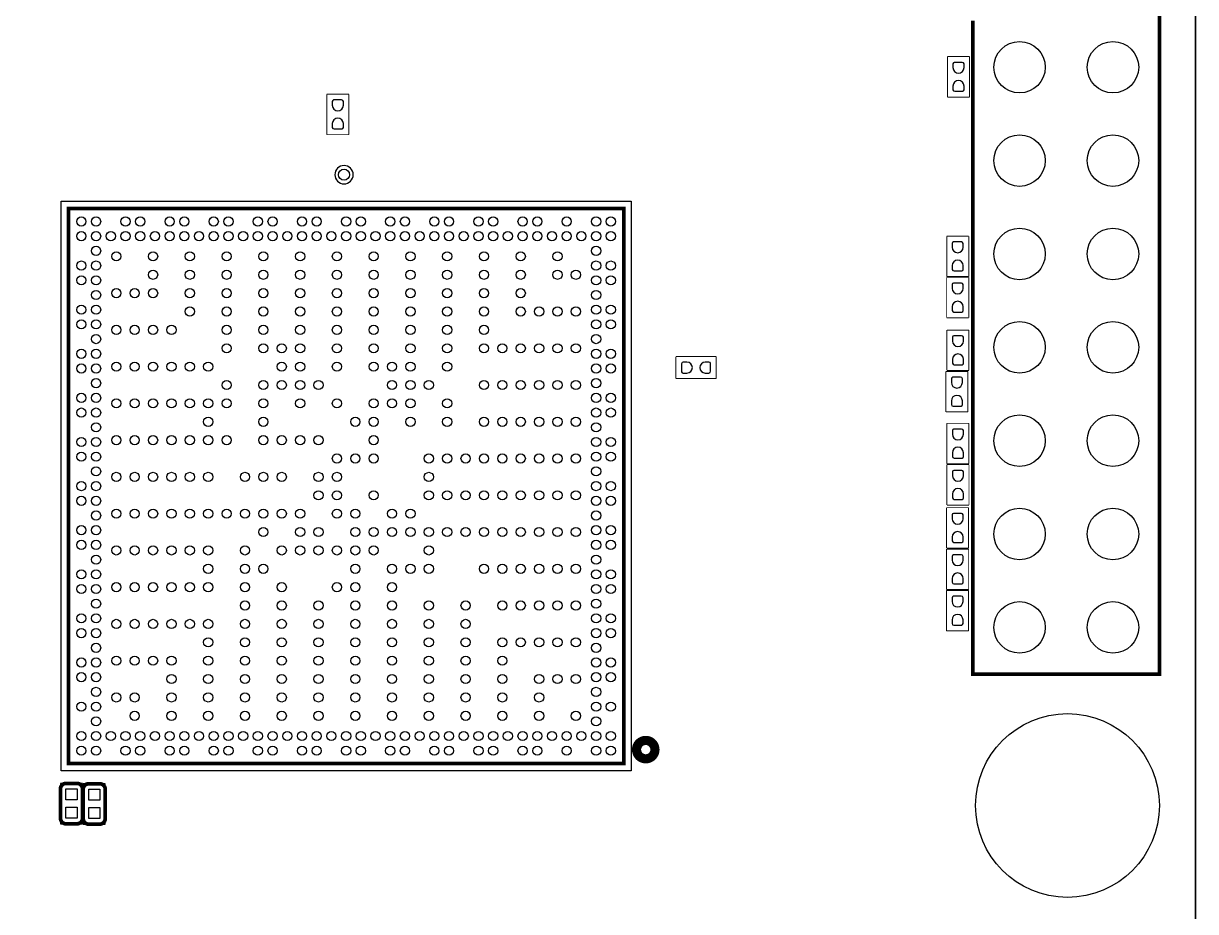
# Model space of a CAD drawing. Extents: x -43 to 159, y -36 to 93.
# Drawn here: x 9.18 to 41.06, y 0.24 to 24.41 of the extents above; entities that cross this region are included whole.
import ezdxf

# ---------------------------------------------------------------- set-up
doc = ezdxf.new("R2010")
doc.units = 0
for name, color, linetype in [('BG_OUTLINE', 200, 'CONTINUOUS'), ('PG_ASSEMBLY_TOP', 7, 'CONTINUOUS'), ('PG_SILKSCREEN_TOP', 254, 'CONTINUOUS'), ('PIN_TOP', 92, 'CONTINUOUS')]:
    doc.layers.add(name, color=color, linetype=linetype)

msp = doc.modelspace()

# ---------------------------------------------------------------- linework, layer by layer
at = {"layer": 'BG_OUTLINE'}
msp.add_lwpolyline([(41.056814, 66.641218, 0.414214), (39.024814, 68.673218), (-4.049776, 68.673218), (-4.049776, 67.422014), (-10.151872, 67.422014), (-10.151872, 68.673218), (-12.911328, 68.673218, 0.414214), (-14.943328, 66.641218), (-14.943328, -18.358866, 0.414214), (-12.911328, -20.390866), (39.024814, -20.390866, 0.414214), (41.056814, -18.358866), (41.056814, 66.641218)], format="xyb", dxfattribs=at)
msp.add_lwpolyline([(41.056814, -18.358866, -0.414214), (39.024814, -20.390866), (-12.911328, -20.390866, -0.414214), (-14.943328, -18.358866), (-14.943328, 66.641218, -0.414214), (-12.911328, 68.673218), (-10.151872, 68.673218), (-10.151872, 67.422014), (-4.049776, 67.422014), (-4.049776, 68.673218), (39.024814, 68.673218, -0.414214), (41.056814, 66.641218)], format="xyb", close=True, dxfattribs=at)
msp.add_lwpolyline([(41.056814, 66.641218), (41.056814, -18.358866)], dxfattribs=at)
msp.add_lwpolyline([(41.056814, 66.641218), (41.056814, -18.358866)], dxfattribs=at)
msp.add_lwpolyline([(41.056814, 66.641218), (41.056814, -18.358866)], dxfattribs=at)
at = {"layer": 'PG_ASSEMBLY_TOP'}
for points, const_width in [([(40.07993, 57.505092), (40.07993, 6.705092), (34.99993, 6.705092), (34.99993, 24.485092)], 0.050038), ([(34.309304, 22.404578), (34.309304, 23.504398)], 0.0254), ([(34.309304, 23.504398), (34.909252, 23.504398)], 0.0254), ([(34.909252, 23.504398), (34.909252, 22.404578)], 0.0254), ([(17.42694, 21.380704), (17.42694, 22.480524)], 0.0254), ([(17.42694, 22.480524), (18.026888, 22.480524)], 0.0254), ([(18.026888, 22.480524), (18.026888, 21.380704)], 0.0254), ([(34.909252, 22.404578), (34.309304, 22.404578)], 0.0254), ([(18.026888, 21.380704), (17.42694, 21.380704)], 0.0254), ([(34.288476, 17.51838), (34.288476, 18.6182)], 0.0254), ([(34.288476, 18.6182), (34.888424, 18.6182)], 0.0254), ([(34.888424, 18.6182), (34.888424, 17.51838)], 0.0254), ([(34.287714, 16.398494), (34.287714, 17.498314)], 0.0254), ([(34.287714, 17.498314), (34.887662, 17.498314)], 0.0254), ([(34.888424, 17.51838), (34.288476, 17.51838)], 0.0254), ([(34.887662, 17.498314), (34.887662, 16.398494)], 0.0254), ([(34.887662, 16.398494), (34.287714, 16.398494)], 0.0254), ([(34.293302, 14.965426), (34.293302, 16.065246)], 0.0254), ([(34.293302, 16.065246), (34.89325, 16.065246)], 0.0254), ([(34.89325, 16.065246), (34.89325, 14.965426)], 0.0254), ([(26.920698, 15.343632), (28.020518, 15.343632)], 0.0254), ([(26.920698, 14.743684), (26.920698, 15.343632)], 0.0254), ([(28.020518, 15.343632), (28.020518, 14.743684)], 0.0254), ([(28.020518, 14.743684), (26.920698, 14.743684)], 0.0254), ([(34.265108, 13.837666), (34.265108, 14.937486)], 0.0254), ([(34.265108, 14.937486), (34.865056, 14.937486)], 0.0254), ([(34.89325, 14.965426), (34.293302, 14.965426)], 0.0254), ([(34.865056, 14.937486), (34.865056, 13.837666)], 0.0254), ([(34.865056, 13.837666), (34.265108, 13.837666)], 0.0254), ([(34.291524, 12.427712), (34.291524, 13.527532)], 0.0254), ([(34.291524, 13.527532), (34.891472, 13.527532)], 0.0254), ([(34.891472, 13.527532), (34.891472, 12.427712)], 0.0254), ([(34.891472, 12.427712), (34.291524, 12.427712)], 0.0254), ([(34.294318, 11.302746), (34.294318, 12.402566)], 0.0254), ([(34.294318, 12.402566), (34.894266, 12.402566)], 0.0254), ([(34.894266, 12.402566), (34.894266, 11.302746)], 0.0254), ([(34.284666, 10.13206), (34.284666, 11.23188)], 0.0254), ([(34.284666, 11.23188), (34.884614, 11.23188)], 0.0254), ([(34.894266, 11.302746), (34.294318, 11.302746)], 0.0254), ([(34.884614, 11.23188), (34.884614, 10.13206)], 0.0254), ([(34.884614, 10.13206), (34.284666, 10.13206)], 0.0254), ([(34.285936, 9.005316), (34.285936, 10.105136)], 0.0254), ([(34.285936, 10.105136), (34.885884, 10.105136)], 0.0254), ([(34.885884, 10.105136), (34.885884, 9.005316)], 0.0254), ([(34.28238, 7.880096), (34.28238, 8.979916)], 0.0254), ([(34.28238, 8.979916), (34.882328, 8.979916)], 0.0254), ([(34.885884, 9.005316), (34.285936, 9.005316)], 0.0254), ([(34.882328, 8.979916), (34.882328, 7.880096)], 0.0254), ([(34.882328, 7.880096), (34.28238, 7.880096)], 0.0254)]:
    msp.add_lwpolyline(points, dxfattribs=dict(at, const_width=const_width))
msp.add_lwpolyline([(18.145252, 20.291806, 1), (17.64538, 20.291806, 1), (18.145252, 20.291806)], format="xyb", dxfattribs=at)
for points in [[(10.202164, 19.569176), (25.70226, 19.569176), (25.70226, 4.06908), (10.202164, 4.06908), (10.202164, 19.569176)], [(10.183114, 3.72999), (10.183114, 2.63017)], [(10.783062, 3.72999), (10.183114, 3.72999)], [(10.783062, 2.63017), (10.783062, 3.72999)], [(10.801096, 3.720592), (10.801096, 2.620772)], [(11.401044, 3.720592), (10.801096, 3.720592)], [(11.401044, 2.620772), (11.401044, 3.720592)], [(10.183114, 2.63017), (10.783062, 2.63017)], [(10.801096, 2.620772), (11.401044, 2.620772)]]:
    msp.add_lwpolyline(points, dxfattribs=at)
at = {"layer": 'PG_SILKSCREEN_TOP', "const_width": 0.100076}
for points in [[(40.07993, 57.505092), (40.07993, 6.705092), (34.99993, 6.705092), (34.99993, 24.485092)], [(10.402316, 19.369024), (25.502108, 19.369024), (25.502108, 4.269232), (10.402316, 4.269232), (10.402316, 19.369024)]]:
    msp.add_lwpolyline(points, dxfattribs=at)
at = {"layer": 'PG_SILKSCREEN_TOP'}
for points, const_width in [([(26.10231, 4.399026, -0.414507), (25.85212, 4.649216, -0.414271), (26.10231, 4.899152, -1), (26.10231, 4.399026)], 0.249936), ([(10.335514, 3.72999), (10.630662, 3.72999, -0.414362), (10.783062, 3.57759), (10.783062, 2.78257, -0.414362), (10.630662, 2.63017), (10.335514, 2.63017, -0.414362), (10.183114, 2.78257), (10.183114, 3.57759, -0.414362), (10.335514, 3.72999)], 0.1016), ([(10.953496, 3.720592), (11.248644, 3.720592, -0.414362), (11.401044, 3.568192), (11.401044, 2.773172, -0.414362), (11.248644, 2.620772), (10.953496, 2.620772, -0.414362), (10.801096, 2.773172), (10.801096, 3.568192, -0.414362), (10.953496, 3.720592)], 0.1016)]:
    msp.add_lwpolyline(points, format="xyb", dxfattribs=dict(at, const_width=const_width))
at = {"layer": 'PIN_TOP'}
for points in [[(34.759392, 23.204678), (34.759392, 23.306278, 0.375524), (34.710878, 23.348696), (34.494978, 23.348696, 0.365201), (34.459164, 23.306278), (34.459164, 23.204678, 0.999502)], [(34.459164, 22.704298), (34.459164, 22.602698, 0.375524), (34.507678, 22.56028), (34.723578, 22.56028, 0.365201), (34.759392, 22.602698), (34.759392, 22.704298, 0.999502)], [(17.877028, 22.180804), (17.877028, 22.282404, 0.375524), (17.828514, 22.324822), (17.612614, 22.324822, 0.365201), (17.5768, 22.282404), (17.5768, 22.180804, 0.999502)], [(17.5768, 21.680424), (17.5768, 21.578824, 0.375524), (17.625314, 21.536406), (17.841214, 21.536406, 0.365201), (17.877028, 21.578824), (17.877028, 21.680424, 0.999502)], [(34.738564, 18.31848), (34.738564, 18.42008, 0.375524), (34.69005, 18.462498), (34.47415, 18.462498, 0.365201), (34.438336, 18.42008), (34.438336, 18.31848, 0.999502)], [(34.438336, 17.8181), (34.438336, 17.7165, 0.375524), (34.48685, 17.674082), (34.70275, 17.674082, 0.365201), (34.738564, 17.7165), (34.738564, 17.8181, 0.999502)], [(34.737802, 17.198594), (34.737802, 17.300194, 0.375524), (34.689288, 17.342612), (34.473388, 17.342612, 0.365201), (34.437574, 17.300194), (34.437574, 17.198594, 0.999502)], [(34.437574, 16.698214), (34.437574, 16.596614, 0.375524), (34.486088, 16.554196), (34.701988, 16.554196, 0.365201), (34.737802, 16.596614), (34.737802, 16.698214, 0.999502)], [(34.74339, 15.765526), (34.74339, 15.867126, 0.375524), (34.694876, 15.909544), (34.478976, 15.909544, 0.365201), (34.443162, 15.867126), (34.443162, 15.765526, 0.999502)], [(34.443162, 15.265146), (34.443162, 15.163546, 0.375524), (34.491676, 15.121128), (34.707576, 15.121128, 0.365201), (34.74339, 15.163546), (34.74339, 15.265146, 0.999502)], [(27.220418, 15.193772), (27.118818, 15.193772, 0.375524), (27.0764, 15.145258), (27.0764, 14.929358, 0.365201), (27.118818, 14.893544), (27.220418, 14.893544, 0.999502)], [(27.720798, 14.893544), (27.822398, 14.893544, 0.375524), (27.864816, 14.942058), (27.864816, 15.157958, 0.365201), (27.822398, 15.193772), (27.720798, 15.193772, 0.999502)], [(34.715196, 14.637766), (34.715196, 14.739366, 0.375524), (34.666682, 14.781784), (34.450782, 14.781784, 0.365201), (34.414968, 14.739366), (34.414968, 14.637766, 0.999502)], [(34.414968, 14.137386), (34.414968, 14.035786, 0.375524), (34.463482, 13.993368), (34.679382, 13.993368, 0.365201), (34.715196, 14.035786), (34.715196, 14.137386, 0.999502)], [(34.741612, 13.227812), (34.741612, 13.329412, 0.375524), (34.693098, 13.37183), (34.477198, 13.37183, 0.365201), (34.441384, 13.329412), (34.441384, 13.227812, 0.999502)], [(34.441384, 12.727432), (34.441384, 12.625832, 0.375524), (34.489898, 12.583414), (34.705798, 12.583414, 0.365201), (34.741612, 12.625832), (34.741612, 12.727432, 0.999502)], [(34.744406, 12.102846), (34.744406, 12.204446, 0.375524), (34.695892, 12.246864), (34.479992, 12.246864, 0.365201), (34.444178, 12.204446), (34.444178, 12.102846, 0.999502)], [(34.444178, 11.602466), (34.444178, 11.500866, 0.375524), (34.492692, 11.458448), (34.708592, 11.458448, 0.365201), (34.744406, 11.500866), (34.744406, 11.602466, 0.999502)], [(34.734754, 10.93216), (34.734754, 11.03376, 0.375524), (34.68624, 11.076178), (34.47034, 11.076178, 0.365201), (34.434526, 11.03376), (34.434526, 10.93216, 0.999502)], [(34.434526, 10.43178), (34.434526, 10.33018, 0.375524), (34.48304, 10.287762), (34.69894, 10.287762, 0.365201), (34.734754, 10.33018), (34.734754, 10.43178, 0.999502)], [(34.736024, 9.805416), (34.736024, 9.907016, 0.375524), (34.68751, 9.949434), (34.47161, 9.949434, 0.365201), (34.435796, 9.907016), (34.435796, 9.805416, 0.999502)], [(34.435796, 9.305036), (34.435796, 9.203436, 0.375524), (34.48431, 9.161018), (34.70021, 9.161018, 0.365201), (34.736024, 9.203436), (34.736024, 9.305036, 0.999502)], [(34.732468, 8.680196), (34.732468, 8.781796, 0.375524), (34.683954, 8.824214), (34.468054, 8.824214, 0.365201), (34.43224, 8.781796), (34.43224, 8.680196, 0.999502)], [(34.43224, 8.179816), (34.43224, 8.078216, 0.375524), (34.480754, 8.035798), (34.696654, 8.035798, 0.365201), (34.732468, 8.078216), (34.732468, 8.179816, 0.999502)]]:
    msp.add_lwpolyline(points, format="xyb", close=True, dxfattribs=at)
for points in [[(10.333101, 3.580003), (10.633075, 3.580003), (10.633075, 3.280029), (10.333101, 3.280029)], [(10.951083, 3.570605), (11.251057, 3.570605), (11.251057, 3.270631), (10.951083, 3.270631)], [(10.333101, 3.080131), (10.633075, 3.080131), (10.633075, 2.780157), (10.333101, 2.780157)], [(10.951083, 3.070733), (11.251057, 3.070733), (11.251057, 2.770759), (10.951083, 2.770759)]]:
    msp.add_lwpolyline(points, close=True, dxfattribs=at)
for centre, radius in [((36.26993, 23.215092), 0.700024), ((38.80993, 23.215092), 0.700024), ((36.26993, 20.675092), 0.700024), ((38.80993, 20.675092), 0.700024), ((17.895316, 20.291806), 0.149987), ((10.752328, 19.019012), 0.124968), ((11.152124, 19.019012), 0.124968), ((11.952224, 19.019012), 0.124968), ((12.352274, 19.019012), 0.124968), ((13.15212, 19.019012), 0.124968), ((13.55217, 19.019012), 0.124968), ((14.35227, 19.019012), 0.124968), ((14.75232, 19.019012), 0.124968), ((15.552166, 19.019012), 0.124968), ((15.952216, 19.019012), 0.124968), ((16.752316, 19.019012), 0.124968), ((17.152112, 19.019012), 0.124968), ((17.952212, 19.019012), 0.124968), ((18.352262, 19.019012), 0.124968), ((19.152108, 19.019012), 0.124968), ((19.552158, 19.019012), 0.124968), ((20.352258, 19.019012), 0.124968), ((20.752308, 19.019012), 0.124968), ((21.552154, 19.019012), 0.124968), ((21.952204, 19.019012), 0.124968), ((22.752304, 19.019012), 0.124968), ((23.1521, 19.019012), 0.124968), ((23.9522, 19.019012), 0.124968), ((24.7523, 19.019012), 0.124968), ((25.152096, 19.019012), 0.124968), ((36.26993, 18.135092), 0.700024), ((38.80993, 18.135092), 0.700024), ((10.752328, 18.619216), 0.124968), ((11.152124, 18.619216), 0.124968), ((11.552174, 18.619216), 0.124968), ((11.952224, 18.619216), 0.124968), ((12.352274, 18.619216), 0.124968), ((12.752324, 18.619216), 0.124968), ((13.15212, 18.619216), 0.124968), ((13.55217, 18.619216), 0.124968), ((13.95222, 18.619216), 0.124968), ((14.35227, 18.619216), 0.124968), ((14.75232, 18.619216), 0.124968), ((15.152116, 18.619216), 0.124968), ((15.552166, 18.619216), 0.124968), ((15.952216, 18.619216), 0.124968), ((16.352266, 18.619216), 0.124968), ((16.752316, 18.619216), 0.124968), ((17.152112, 18.619216), 0.124968), ((17.552162, 18.619216), 0.124968), ((17.952212, 18.619216), 0.124968), ((18.352262, 18.619216), 0.124968), ((18.752312, 18.619216), 0.124968), ((19.152108, 18.619216), 0.124968), ((19.552158, 18.619216), 0.124968), ((19.952208, 18.619216), 0.124968), ((20.352258, 18.619216), 0.124968), ((20.752308, 18.619216), 0.124968), ((21.152104, 18.619216), 0.124968), ((21.552154, 18.619216), 0.124968), ((21.952204, 18.619216), 0.124968), ((22.352254, 18.619216), 0.124968), ((22.752304, 18.619216), 0.124968), ((23.1521, 18.619216), 0.124968), ((23.55215, 18.619216), 0.124968), ((23.9522, 18.619216), 0.124968), ((24.35225, 18.619216), 0.124968), ((24.7523, 18.619216), 0.124968), ((25.152096, 18.619216), 0.124968), ((11.152124, 18.219166), 0.124968), ((11.702288, 18.069052), 0.124968), ((12.702286, 18.069052), 0.124968), ((13.702284, 18.069052), 0.124968), ((14.702282, 18.069052), 0.124968), ((15.70228, 18.069052), 0.124968), ((16.702278, 18.069052), 0.124968), ((17.702276, 18.069052), 0.124968), ((18.702274, 18.069052), 0.124968), ((19.702272, 18.069052), 0.124968), ((20.70227, 18.069052), 0.124968), ((21.702268, 18.069052), 0.124968), ((22.702266, 18.069052), 0.124968), ((23.702264, 18.069052), 0.124968), ((24.7523, 18.219166), 0.124968), ((10.752328, 17.819116), 0.124968), ((11.152124, 17.819116), 0.124968), ((24.7523, 17.819116), 0.124968), ((25.152096, 17.819116), 0.124968), ((10.752328, 17.419066), 0.124968), ((11.152124, 17.419066), 0.124968), ((12.702286, 17.56918), 0.124968), ((13.702284, 17.56918), 0.124968), ((14.702282, 17.56918), 0.124968), ((15.70228, 17.56918), 0.124968), ((16.702278, 17.56918), 0.124968), ((17.702276, 17.56918), 0.124968), ((18.702274, 17.56918), 0.124968), ((19.702272, 17.56918), 0.124968), ((20.70227, 17.56918), 0.124968), ((21.702268, 17.56918), 0.124968), ((22.702266, 17.56918), 0.124968), ((23.702264, 17.56918), 0.124968), ((24.202136, 17.56918), 0.124968), ((24.7523, 17.419066), 0.124968), ((25.152096, 17.419066), 0.124968), ((11.152124, 17.019016), 0.124968), ((11.702288, 17.069054), 0.124968), ((12.20216, 17.069054), 0.124968), ((12.702286, 17.069054), 0.124968), ((13.702284, 17.069054), 0.124968), ((14.702282, 17.069054), 0.124968), ((15.70228, 17.069054), 0.124968), ((16.702278, 17.069054), 0.124968), ((17.702276, 17.069054), 0.124968), ((18.702274, 17.069054), 0.124968), ((19.702272, 17.069054), 0.124968), ((20.70227, 17.069054), 0.124968), ((21.702268, 17.069054), 0.124968), ((22.702266, 17.069054), 0.124968), ((24.7523, 17.019016), 0.124968), ((10.752328, 16.61922), 0.124968), ((11.152124, 16.61922), 0.124968), ((13.702284, 16.569182), 0.124968), ((14.702282, 16.569182), 0.124968), ((15.70228, 16.569182), 0.124968), ((16.702278, 16.569182), 0.124968), ((17.702276, 16.569182), 0.124968), ((18.702274, 16.569182), 0.124968), ((19.702272, 16.569182), 0.124968), ((20.70227, 16.569182), 0.124968), ((21.702268, 16.569182), 0.124968), ((22.702266, 16.569182), 0.124968), ((23.202138, 16.569182), 0.124968), ((23.702264, 16.569182), 0.124968), ((24.202136, 16.569182), 0.124968), ((24.7523, 16.61922), 0.124968), ((25.152096, 16.61922), 0.124968), ((10.752328, 16.21917), 0.124968), ((11.152124, 16.21917), 0.124968), ((24.7523, 16.21917), 0.124968), ((25.152096, 16.21917), 0.124968), ((36.26993, 15.595092), 0.700024), ((38.80993, 15.595092), 0.700024), ((11.152124, 15.81912), 0.124968), ((11.702288, 16.069056), 0.124968), ((12.20216, 16.069056), 0.124968), ((12.702286, 16.069056), 0.124968), ((13.202158, 16.069056), 0.124968), ((14.702282, 16.069056), 0.124968), ((15.70228, 16.069056), 0.124968), ((16.702278, 16.069056), 0.124968), ((17.702276, 16.069056), 0.124968), ((18.702274, 16.069056), 0.124968), ((19.702272, 16.069056), 0.124968), ((20.70227, 16.069056), 0.124968), ((21.702268, 16.069056), 0.124968), ((24.7523, 15.81912), 0.124968), ((14.702282, 15.569184), 0.124968), ((15.70228, 15.569184), 0.124968), ((16.202152, 15.569184), 0.124968), ((16.702278, 15.569184), 0.124968), ((17.702276, 15.569184), 0.124968), ((18.702274, 15.569184), 0.124968), ((19.702272, 15.569184), 0.124968), ((20.70227, 15.569184), 0.124968), ((21.702268, 15.569184), 0.124968), ((22.20214, 15.569184), 0.124968), ((22.702266, 15.569184), 0.124968), ((23.202138, 15.569184), 0.124968), ((23.702264, 15.569184), 0.124968), ((24.202136, 15.569184), 0.124968), ((10.752328, 15.41907), 0.124968), ((11.152124, 15.41907), 0.124968), ((24.7523, 15.41907), 0.124968), ((25.152096, 15.41907), 0.124968), ((10.752328, 15.01902), 0.124968), ((11.152124, 15.01902), 0.124968), ((11.702288, 15.069058), 0.124968), ((12.20216, 15.069058), 0.124968), ((12.702286, 15.069058), 0.124968), ((13.202158, 15.069058), 0.124968), ((13.702284, 15.069058), 0.124968), ((14.202156, 15.069058), 0.124968), ((16.202152, 15.069058), 0.124968), ((16.702278, 15.069058), 0.124968), ((17.702276, 15.069058), 0.124968), ((18.702274, 15.069058), 0.124968), ((19.202146, 15.069058), 0.124968), ((19.702272, 15.069058), 0.124968), ((20.70227, 15.069058), 0.124968), ((24.7523, 15.01902), 0.124968), ((25.152096, 15.01902), 0.124968), ((11.152124, 14.619224), 0.124968), ((14.702282, 14.569186), 0.124968), ((15.70228, 14.569186), 0.124968), ((16.202152, 14.569186), 0.124968), ((16.702278, 14.569186), 0.124968), ((17.20215, 14.569186), 0.124968), ((19.202146, 14.569186), 0.124968), ((19.702272, 14.569186), 0.124968), ((20.202144, 14.569186), 0.124968), ((21.702268, 14.569186), 0.124968), ((22.20214, 14.569186), 0.124968), ((22.702266, 14.569186), 0.124968), ((23.202138, 14.569186), 0.124968), ((23.702264, 14.569186), 0.124968), ((24.202136, 14.569186), 0.124968), ((24.7523, 14.619224), 0.124968), ((10.752328, 14.219174), 0.124968), ((11.152124, 14.219174), 0.124968), ((11.702288, 14.06906), 0.124968), ((12.20216, 14.06906), 0.124968), ((12.702286, 14.06906), 0.124968), ((13.202158, 14.06906), 0.124968), ((13.702284, 14.06906), 0.124968), ((14.202156, 14.06906), 0.124968), ((14.702282, 14.06906), 0.124968), ((15.70228, 14.06906), 0.124968), ((16.702278, 14.06906), 0.124968), ((17.702276, 14.06906), 0.124968), ((18.702274, 14.06906), 0.124968), ((19.202146, 14.06906), 0.124968), ((19.702272, 14.06906), 0.124968), ((20.70227, 14.06906), 0.124968), ((24.7523, 14.219174), 0.124968), ((25.152096, 14.219174), 0.124968), ((10.752328, 13.819124), 0.124968), ((11.152124, 13.819124), 0.124968), ((24.7523, 13.819124), 0.124968), ((25.152096, 13.819124), 0.124968), ((36.26993, 13.055092), 0.700024), ((38.80993, 13.055092), 0.700024), ((11.152124, 13.419074), 0.124968), ((14.202156, 13.569188), 0.124968), ((15.70228, 13.569188), 0.124968), ((18.202148, 13.569188), 0.124968), ((18.702274, 13.569188), 0.124968), ((19.702272, 13.569188), 0.124968), ((20.70227, 13.569188), 0.124968), ((21.702268, 13.569188), 0.124968), ((22.20214, 13.569188), 0.124968), ((22.702266, 13.569188), 0.124968), ((23.202138, 13.569188), 0.124968), ((23.702264, 13.569188), 0.124968), ((24.202136, 13.569188), 0.124968), ((24.7523, 13.419074), 0.124968), ((10.752328, 13.019024), 0.124968), ((11.152124, 13.019024), 0.124968), ((11.702288, 13.069062), 0.124968), ((12.20216, 13.069062), 0.124968), ((12.702286, 13.069062), 0.124968), ((13.202158, 13.069062), 0.124968), ((13.702284, 13.069062), 0.124968), ((14.202156, 13.069062), 0.124968), ((14.702282, 13.069062), 0.124968), ((15.70228, 13.069062), 0.124968), ((16.202152, 13.069062), 0.124968), ((16.702278, 13.069062), 0.124968), ((17.20215, 13.069062), 0.124968), ((18.702274, 13.069062), 0.124968), ((24.7523, 13.019024), 0.124968), ((25.152096, 13.019024), 0.124968), ((10.752328, 12.619228), 0.124968), ((11.152124, 12.619228), 0.124968), ((17.702276, 12.56919), 0.124968), ((18.202148, 12.56919), 0.124968), ((18.702274, 12.56919), 0.124968), ((20.202144, 12.56919), 0.124968), ((20.70227, 12.56919), 0.124968), ((21.202142, 12.56919), 0.124968), ((21.702268, 12.56919), 0.124968), ((22.20214, 12.56919), 0.124968), ((22.702266, 12.56919), 0.124968), ((23.202138, 12.56919), 0.124968), ((23.702264, 12.56919), 0.124968), ((24.202136, 12.56919), 0.124968), ((24.7523, 12.619228), 0.124968), ((25.152096, 12.619228), 0.124968), ((11.152124, 12.219178), 0.124968), ((11.702288, 12.069064), 0.124968), ((12.20216, 12.069064), 0.124968), ((12.702286, 12.069064), 0.124968), ((13.202158, 12.069064), 0.124968), ((13.702284, 12.069064), 0.124968), ((14.202156, 12.069064), 0.124968), ((15.202154, 12.069064), 0.124968), ((15.70228, 12.069064), 0.124968), ((16.202152, 12.069064), 0.124968), ((17.20215, 12.069064), 0.124968), ((17.702276, 12.069064), 0.124968), ((20.202144, 12.069064), 0.124968), ((24.7523, 12.219178), 0.124968), ((10.752328, 11.819128), 0.124968), ((11.152124, 11.819128), 0.124968), ((24.7523, 11.819128), 0.124968), ((25.152096, 11.819128), 0.124968), ((10.752328, 11.419078), 0.124968), ((11.152124, 11.419078), 0.124968), ((17.20215, 11.569192), 0.124968), ((17.702276, 11.569192), 0.124968), ((18.702274, 11.569192), 0.124968), ((20.202144, 11.569192), 0.124968), ((20.70227, 11.569192), 0.124968), ((21.202142, 11.569192), 0.124968), ((21.702268, 11.569192), 0.124968), ((22.20214, 11.569192), 0.124968), ((22.702266, 11.569192), 0.124968), ((23.202138, 11.569192), 0.124968), ((23.702264, 11.569192), 0.124968), ((24.202136, 11.569192), 0.124968), ((24.7523, 11.419078), 0.124968), ((25.152096, 11.419078), 0.124968), ((11.702288, 11.069066), 0.124968), ((12.20216, 11.069066), 0.124968), ((12.702286, 11.069066), 0.124968), ((13.202158, 11.069066), 0.124968), ((13.702284, 11.069066), 0.124968), ((14.202156, 11.069066), 0.124968), ((14.702282, 11.069066), 0.124968), ((15.202154, 11.069066), 0.124968), ((15.70228, 11.069066), 0.124968), ((16.202152, 11.069066), 0.124968), ((16.702278, 11.069066), 0.124968), ((17.702276, 11.069066), 0.124968), ((18.202148, 11.069066), 0.124968), ((19.202146, 11.069066), 0.124968), ((19.702272, 11.069066), 0.124968), ((36.26993, 10.515092), 0.700024), ((38.80993, 10.515092), 0.700024), ((11.152124, 11.019028), 0.124968), ((24.7523, 11.019028), 0.124968), ((10.752328, 10.619232), 0.124968), ((11.152124, 10.619232), 0.124968), ((15.70228, 10.569194), 0.124968), ((16.702278, 10.569194), 0.124968), ((17.20215, 10.569194), 0.124968), ((18.202148, 10.569194), 0.124968), ((18.702274, 10.569194), 0.124968), ((19.202146, 10.569194), 0.124968), ((19.702272, 10.569194), 0.124968), ((20.202144, 10.569194), 0.124968), ((20.70227, 10.569194), 0.124968), ((21.202142, 10.569194), 0.124968), ((21.702268, 10.569194), 0.124968), ((22.20214, 10.569194), 0.124968), ((22.702266, 10.569194), 0.124968), ((23.202138, 10.569194), 0.124968), ((23.702264, 10.569194), 0.124968), ((24.202136, 10.569194), 0.124968), ((24.7523, 10.619232), 0.124968), ((25.152096, 10.619232), 0.124968), ((10.752328, 10.219182), 0.124968), ((11.152124, 10.219182), 0.124968), ((24.7523, 10.219182), 0.124968), ((25.152096, 10.219182), 0.124968), ((11.152124, 9.819132), 0.124968), ((11.702288, 10.069068), 0.124968), ((12.20216, 10.069068), 0.124968), ((12.702286, 10.069068), 0.124968), ((13.202158, 10.069068), 0.124968), ((13.702284, 10.069068), 0.124968), ((14.202156, 10.069068), 0.124968), ((15.202154, 10.069068), 0.124968), ((16.202152, 10.069068), 0.124968), ((16.702278, 10.069068), 0.124968), ((17.20215, 10.069068), 0.124968), ((17.702276, 10.069068), 0.124968), ((18.202148, 10.069068), 0.124968), ((18.702274, 10.069068), 0.124968), ((20.202144, 10.069068), 0.124968), ((24.7523, 9.819132), 0.124968), ((14.202156, 9.569196), 0.124968), ((15.202154, 9.569196), 0.124968), ((15.70228, 9.569196), 0.124968), ((18.202148, 9.569196), 0.124968), ((19.202146, 9.569196), 0.124968), ((19.702272, 9.569196), 0.124968), ((20.202144, 9.569196), 0.124968), ((21.702268, 9.569196), 0.124968), ((22.20214, 9.569196), 0.124968), ((22.702266, 9.569196), 0.124968), ((23.202138, 9.569196), 0.124968), ((23.702264, 9.569196), 0.124968), ((24.202136, 9.569196), 0.124968), ((10.752328, 9.419082), 0.124968), ((11.152124, 9.419082), 0.124968), ((24.7523, 9.419082), 0.124968), ((25.152096, 9.419082), 0.124968), ((10.752328, 9.019032), 0.124968), ((11.152124, 9.019032), 0.124968), ((11.702288, 9.06907), 0.124968), ((12.20216, 9.06907), 0.124968), ((12.702286, 9.06907), 0.124968), ((13.202158, 9.06907), 0.124968), ((13.702284, 9.06907), 0.124968), ((14.202156, 9.06907), 0.124968), ((15.202154, 9.06907), 0.124968), ((16.202152, 9.06907), 0.124968), ((17.702276, 9.06907), 0.124968), ((18.202148, 9.06907), 0.124968), ((19.202146, 9.06907), 0.124968), ((24.7523, 9.019032), 0.124968), ((25.152096, 9.019032), 0.124968), ((11.152124, 8.619236), 0.124968), ((15.202154, 8.569198), 0.124968), ((16.202152, 8.569198), 0.124968), ((17.20215, 8.569198), 0.124968), ((18.202148, 8.569198), 0.124968), ((19.202146, 8.569198), 0.124968), ((20.202144, 8.569198), 0.124968), ((21.202142, 8.569198), 0.124968), ((22.20214, 8.569198), 0.124968), ((22.702266, 8.569198), 0.124968), ((23.202138, 8.569198), 0.124968), ((23.702264, 8.569198), 0.124968), ((24.202136, 8.569198), 0.124968), ((24.7523, 8.619236), 0.124968), ((36.26993, 7.975092), 0.700024), ((38.80993, 7.975092), 0.700024), ((10.752328, 8.219186), 0.124968), ((11.152124, 8.219186), 0.124968), ((24.7523, 8.219186), 0.124968), ((25.152096, 8.219186), 0.124968), ((11.702288, 8.069072), 0.124968), ((12.20216, 8.069072), 0.124968), ((12.702286, 8.069072), 0.124968), ((13.202158, 8.069072), 0.124968), ((13.702284, 8.069072), 0.124968), ((14.202156, 8.069072), 0.124968), ((15.202154, 8.069072), 0.124968), ((16.202152, 8.069072), 0.124968), ((17.20215, 8.069072), 0.124968), ((18.202148, 8.069072), 0.124968), ((19.202146, 8.069072), 0.124968), ((20.202144, 8.069072), 0.124968), ((21.202142, 8.069072), 0.124968), ((10.752328, 7.819136), 0.124968), ((11.152124, 7.819136), 0.124968), ((14.202156, 7.5692), 0.124968), ((15.202154, 7.5692), 0.124968), ((16.202152, 7.5692), 0.124968), ((17.20215, 7.5692), 0.124968), ((18.202148, 7.5692), 0.124968), ((19.202146, 7.5692), 0.124968), ((20.202144, 7.5692), 0.124968), ((21.202142, 7.5692), 0.124968), ((22.20214, 7.5692), 0.124968), ((22.702266, 7.5692), 0.124968), ((23.202138, 7.5692), 0.124968), ((23.702264, 7.5692), 0.124968), ((24.202136, 7.5692), 0.124968), ((24.7523, 7.819136), 0.124968), ((25.152096, 7.819136), 0.124968), ((11.152124, 7.419086), 0.124968), ((24.7523, 7.419086), 0.124968), ((10.752328, 7.019036), 0.124968), ((11.152124, 7.019036), 0.124968), ((11.702288, 7.069074), 0.124968), ((12.20216, 7.069074), 0.124968), ((12.702286, 7.069074), 0.124968), ((13.202158, 7.069074), 0.124968), ((14.202156, 7.069074), 0.124968), ((15.202154, 7.069074), 0.124968), ((16.202152, 7.069074), 0.124968), ((17.20215, 7.069074), 0.124968), ((18.202148, 7.069074), 0.124968), ((19.202146, 7.069074), 0.124968), ((20.202144, 7.069074), 0.124968), ((21.202142, 7.069074), 0.124968), ((22.20214, 7.069074), 0.124968), ((24.7523, 7.019036), 0.124968), ((25.152096, 7.019036), 0.124968), ((10.752328, 6.61924), 0.124968), ((11.152124, 6.61924), 0.124968), ((24.7523, 6.61924), 0.124968), ((25.152096, 6.61924), 0.124968), ((13.202158, 6.569202), 0.124968), ((14.202156, 6.569202), 0.124968), ((15.202154, 6.569202), 0.124968), ((16.202152, 6.569202), 0.124968), ((17.20215, 6.569202), 0.124968), ((18.202148, 6.569202), 0.124968), ((19.202146, 6.569202), 0.124968), ((20.202144, 6.569202), 0.124968), ((21.202142, 6.569202), 0.124968), ((22.20214, 6.569202), 0.124968), ((23.202138, 6.569202), 0.124968), ((23.702264, 6.569202), 0.124968), ((24.202136, 6.569202), 0.124968), ((11.152124, 6.21919), 0.124968), ((11.702288, 6.069076), 0.124968), ((12.20216, 6.069076), 0.124968), ((13.202158, 6.069076), 0.124968), ((14.202156, 6.069076), 0.124968), ((15.202154, 6.069076), 0.124968), ((16.202152, 6.069076), 0.124968), ((17.20215, 6.069076), 0.124968), ((18.202148, 6.069076), 0.124968), ((19.202146, 6.069076), 0.124968), ((20.202144, 6.069076), 0.124968), ((21.202142, 6.069076), 0.124968), ((22.20214, 6.069076), 0.124968), ((23.202138, 6.069076), 0.124968), ((24.7523, 6.21919), 0.124968), ((10.752328, 5.81914), 0.124968), ((11.152124, 5.81914), 0.124968), ((24.7523, 5.81914), 0.124968), ((25.152096, 5.81914), 0.124968), ((11.152124, 5.41909), 0.124968), ((12.20216, 5.569204), 0.124968), ((13.202158, 5.569204), 0.124968), ((14.202156, 5.569204), 0.124968), ((15.202154, 5.569204), 0.124968), ((16.202152, 5.569204), 0.124968), ((17.20215, 5.569204), 0.124968), ((18.202148, 5.569204), 0.124968), ((19.202146, 5.569204), 0.124968), ((20.202144, 5.569204), 0.124968), ((21.202142, 5.569204), 0.124968), ((22.20214, 5.569204), 0.124968), ((23.202138, 5.569204), 0.124968), ((24.202136, 5.569204), 0.124968), ((24.7523, 5.41909), 0.124968), ((37.57295, 3.127756), 2.499995), ((10.752328, 5.01904), 0.124968), ((11.152124, 5.01904), 0.124968), ((11.552174, 5.01904), 0.124968), ((11.952224, 5.01904), 0.124968), ((12.352274, 5.01904), 0.124968), ((12.752324, 5.01904), 0.124968), ((13.15212, 5.01904), 0.124968), ((13.55217, 5.01904), 0.124968), ((13.95222, 5.01904), 0.124968), ((14.35227, 5.01904), 0.124968), ((14.75232, 5.01904), 0.124968), ((15.152116, 5.01904), 0.124968), ((15.552166, 5.01904), 0.124968), ((15.952216, 5.01904), 0.124968), ((16.352266, 5.01904), 0.124968), ((16.752316, 5.01904), 0.124968), ((17.152112, 5.01904), 0.124968), ((17.552162, 5.01904), 0.124968), ((17.952212, 5.01904), 0.124968), ((18.352262, 5.01904), 0.124968), ((18.752312, 5.01904), 0.124968), ((19.152108, 5.01904), 0.124968), ((19.552158, 5.01904), 0.124968), ((19.952208, 5.01904), 0.124968), ((20.352258, 5.01904), 0.124968), ((20.752308, 5.01904), 0.124968), ((21.152104, 5.01904), 0.124968), ((21.552154, 5.01904), 0.124968), ((21.952204, 5.01904), 0.124968), ((22.352254, 5.01904), 0.124968), ((22.752304, 5.01904), 0.124968), ((23.1521, 5.01904), 0.124968), ((23.55215, 5.01904), 0.124968), ((23.9522, 5.01904), 0.124968), ((24.35225, 5.01904), 0.124968), ((24.7523, 5.01904), 0.124968), ((25.152096, 5.01904), 0.124968), ((10.752328, 4.619244), 0.124968), ((11.152124, 4.619244), 0.124968), ((11.952224, 4.619244), 0.124968), ((12.352274, 4.619244), 0.124968), ((13.15212, 4.619244), 0.124968), ((13.55217, 4.619244), 0.124968), ((14.35227, 4.619244), 0.124968), ((14.75232, 4.619244), 0.124968), ((15.552166, 4.619244), 0.124968), ((15.952216, 4.619244), 0.124968), ((16.752316, 4.619244), 0.124968), ((17.152112, 4.619244), 0.124968), ((17.952212, 4.619244), 0.124968), ((18.352262, 4.619244), 0.124968), ((19.152108, 4.619244), 0.124968), ((19.552158, 4.619244), 0.124968), ((20.352258, 4.619244), 0.124968), ((20.752308, 4.619244), 0.124968), ((21.552154, 4.619244), 0.124968), ((21.952204, 4.619244), 0.124968), ((22.752304, 4.619244), 0.124968), ((23.1521, 4.619244), 0.124968), ((23.9522, 4.619244), 0.124968), ((24.7523, 4.619244), 0.124968), ((25.152096, 4.619244), 0.124968)]:
    msp.add_circle(centre, radius, dxfattribs=at)

doc.saveas('drawing.dxf')
